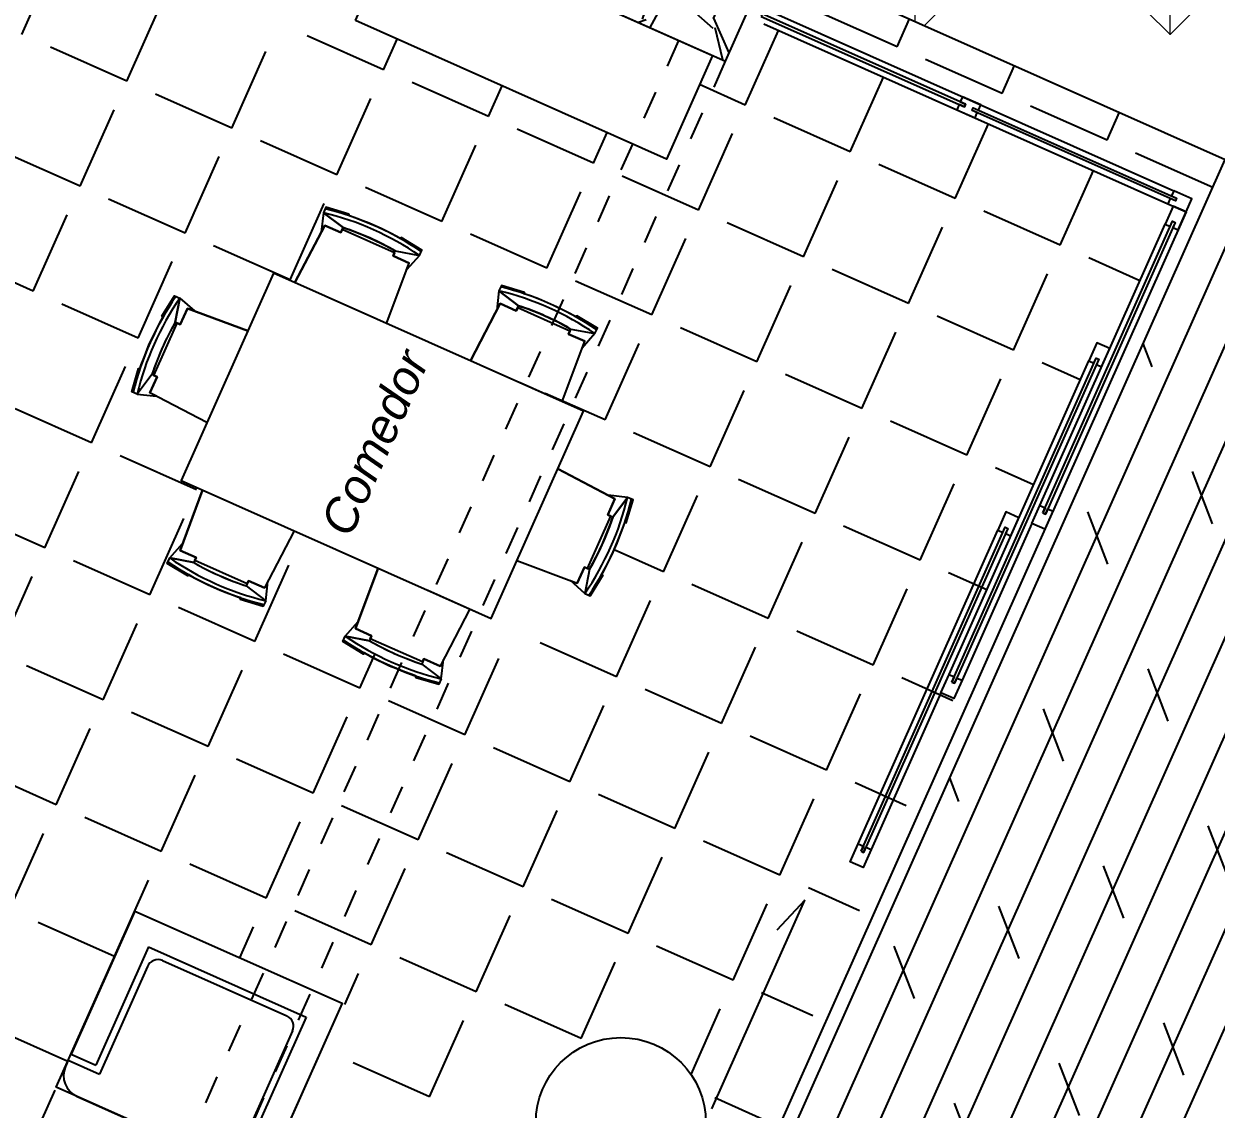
# Model space of a CAD drawing. Header units: millimetres. Extents: x 525387 to 527545, y 2235066 to 2235448.
# Drawn here: x 525608.559 to 525612.761, y 2235281.526 to 2235285.351 of the extents above; entities that cross this region are included whole.
import ezdxf
from ezdxf.enums import TextEntityAlignment as Align

# ---------------------------------------------------------------- set-up
doc = ezdxf.new("R2010")
doc.units = ezdxf.units.MM
doc.linetypes.add('CONTINUA', pattern=[0])
doc.linetypes.add('JIS_02_1.0', pattern=[2, 1, -1])
for name, color, linetype in [('auxiliar', 6, 'Continuous'), ('muebles', 2, 'Continuous'), ('MUEBLES FIJOS', 2, 'Continuous'), ('pie de plano', 7, 'Continuous'), ('PISOS', 7, 'Continuous'), ('ventanas', 3, 'Continuous')]:
    doc.layers.add(name, color=color, linetype=linetype)
doc.layers.add('jardin', color=72, linetype='Continuous', lineweight=5)
doc.layers.add('muro', color=5, linetype='Continuous', lineweight=35)
doc.styles.add('ARIAL', font='ariali.ttf')
pattern_1 = [(90, (-1981.939004174666, -211.1523106675595), (-0.449012806, 0.449012806), [0.1190625, -0.778963112]), (45, (-1981.939004174666, -211.1523106675595), (-0.4490128060534577, 0.4490128060534577), [0.1190625, -0.5159375]), (135, (-1981.939004174666, -211.1523106675595), (-0.4490128060534577, -0.4490128060534576), [0.1190625, -0.5159375])]

# ---------------------------------------------------------------- blocks, each defined once
blk = doc.blocks.new('Musa01pl')
for p, q in [((-0.4999999999999893, -0.0400000000001306), (-0.4999999999999893, -0.7300000000001248)), ((-0.4999999999999893, -0.0400000000001306), (0.5000000000000071, -0.03999999999987125)), ((0.5000000000000071, -0.03999999999987125), (0.5000000000000142, -0.7299999999998654)), ((-0.3799999999999883, -0.1600000000001316), (-0.3799999999999848, -0.7300000000001319)), ((-0.3799999999999883, -0.1600000000001316), (0.3800000000000097, -0.1599999999998722)), ((-0.2999999999999865, -0.1900000000001292), (0.3000000000000114, -0.1900000000001327)), ((0.3800000000000097, -0.1599999999998722), (0.3800000000000097, -0.729999999999869)), ((-0.3499999999999872, -0.2400000000001299), (-0.3499999999999872, -0.760000000000133)), ((0.3500000000000121, -0.2400000000001334), (0.3500000000000121, -0.760000000000133)), ((-0.4999999999999893, -0.7300000000001248), (-0.3799999999999848, -0.7300000000001319)), ((0.3800000000000097, -0.729999999999869), (0.5000000000000142, -0.7299999999998654)), ((-0.4999999999999929, -0.7600000000001259), (-0.3499999999999872, -0.760000000000133)), ((-0.4999999999999929, -0.7600000000001259), (-0.4999999999999929, -0.790000000000127)), ((0.5000000000000142, -0.7600000000001259), (0.3500000000000121, -0.760000000000133)), ((0.5000000000000142, -0.7600000000001259), (0.5000000000000142, -0.790000000000127)), ((-0.3999999999999915, -0.8900000000001285), (0.4000000000000128, -0.8900000000001285))]:
    blk.add_line(p, q)
for centre, radius, start, end in [((-0.2999999999999865, -0.2400000000001299), 0.05, 89.99999999999959, 179.9999999999998), ((0.3000000000000114, -0.2400000000001334), 0.05, 2.035554996136651e-13, 89.9999999999998), ((-0.3999999999999915, -0.790000000000127), 0.1, 180.0000000000008, 270), ((0.4000000000000128, -0.790000000000127), 0.1, 270, 359.9999999999992)]:
    blk.add_arc(centre, radius, start, end)
blk = doc.blocks.new('ACBAÑA 2 R')
at = {"layer": 'muro', "linetype": 'Continuous', "lineweight": -3}
h = blk.add_hatch(dxfattribs=at)
h.set_pattern_fill('GRAVEL', color=41, scale=0.02)
h.set_pattern_definition([(228.0127875, (-689.4811720339349, -50.53532700007781), (-4.064000000319163, -4.571999999716358), [0.06834428800000002, -6.766096727913001]), (184.969741, (-689.5268920338713, -50.58612699992955), (6.095999997588102, 0.5080000289395848), [0.117280944, -11.61080977870479]), (132.5104471, (-689.6437320339028, -50.59628699999303), (5.080000002145499, -5.587999998049193), [0.08269630400000003, -8.18694455882]), (267.273689, (-689.84185203386, -50.72328699985519), (0.508000001063945, 10.15999999994663), [0.106800904, -10.5732874851476]), (292.83365418, (-689.8469320338918, -50.82996700005606), (-2.540000000212682, 6.095999999911093), [0.10472674, -10.3679615490688]), (357.2736889999999, (-689.8062920338707, -50.92648700019345), (-10.15999999994663, 0.5080000010639457), [0.106800904, -10.5732874851476]), (37.69424047, (-689.6996120339027, -50.93156700022519), (-6.60399999970718, -5.080000000380084), [0.141238732, -13.9826230628494]), (72.25532837, (-689.5878520339029, -50.84520700015128), (3.556000000955859, 11.17599999969577), [0.133343904, -13.201051320381]), (121.42956562, (-689.5472120338818, -50.71820699982345), (-4.064000000576625, 6.603999999645205), [0.1071626, -10.6091091397424]), (175.2363583, (-689.6030920338817, -50.62676700018346), (5.587999999919906, -0.5080000008778514), [0.122342656, -5.994787389999998]), (222.3974378, (-689.7250120338285, -50.61660700011998), (-6.095999999804933, -5.5880000002128), [0.158215584, -15.6633545024354]), (138.81407483, (-689.338932033861, -50.72836699988693), (-3.555999999786702, 3.048000000247837), [0.054000908, -5.346113164868801]), (171.4692344, (-689.3795720338821, -50.69280700013041), (6.604000000177932, -1.015999998847469), [0.102736396, -10.170927799408]), (225, (-689.4811720339349, -50.6775670000352), (-7.105427357601003e-17, -0.508000000000048), [0.07184186800000002, -0.6465786216856001]), (203.19859051, (-689.5167320339242, -50.61660700011998), (2.540000000069218, 1.015999999821867), [0.03868826399999998, -3.830124473778798]), (291.80140949, (-689.5522920339135, -50.6318470002152), (-0.5080000001062992, 1.523999999964575), [0.05471312400000002, -2.680950598]), (30.96375653, (-689.531972033903, -50.68264700006694), (1.524000000037277, 1.015999999944225), [0.08886393199999996, -2.873259630581999]), (161.56505118, (-689.4557720338926, -50.63692700024694), (1.016000000026517, -0.5079999999467508), [0.06425742800000002, -1.5421796233656]), (16.389540334, (-689.8469320338918, -50.6318470002152), (5.08000000000003, 1.524000000000049), [0.09001760000000003, -8.911765334507802]), (70.34617594, (-689.7605720339343, -50.60644700005651), (-2.032000000185863, -5.587999999934083), [0.075519788, -7.476443135640001]), (293.19859051, (-689.4557720338926, -50.53532700007781), (-1.015999999822653, 2.540000000071057), [0.07737601999999996, -3.791436717778798]), (343.6104596700001, (-689.425292033935, -50.60644700005651), (-5.080000000106459, 1.523999999644572), [0.09001759999999998, -8.911765334507994]), (339.44395478, (-689.8469320338918, -50.94680699985474), (-2.539999999999973, 1.016000000000042), [0.08680703999999995, -4.253546862621199]), (294.7751406, (-689.7656520338496, -50.97728700004518), (-2.540000003023386, 5.587999998625452), [0.072734424, -7.200718676144002]), (66.80140949, (-689.4506920338608, -51.04332699999213), (1.01599999984046, 2.540000000063861), [0.07737602000000002, -3.7914367177788]), (17.35402464, (-689.4202120339032, -50.97220700001344), (-6.603999999868606, -2.032000000426493), [0.08515654800000004, -8.430475196040002]), (69.44395478, (-689.6996120339027, -51.04332699999213), (-1.016000000017692, -2.539999999992927), [0.04340352, -4.296950382621201]), (101.309932474, (-689.4811720339349, -51.04332699999213), (-0.50800000000008, 2.032000000000074), [0.02590292, -2.564398992905201]), (165.963756532, (-689.4862520338502, -51.01792699983343), (1.523999999999903, -0.507999999999973), [0.10472674, -1.9898109178138]), (186.00900596, (-689.5878520339029, -50.9925270001404), (5.079999999973075, 0.5080000002658708), [0.09705339999999996, -9.608272972667395]), (303.69006753, (-689.531972033903, -50.72836699988693), (-0.5080000000705939, 1.015999999964741), [0.073264776, -1.758355271936]), (353.15722659, (-689.4913320338819, -50.7893270002678), (8.636000000053137, -1.015999999547879), [0.127911352, -12.6632018130062]), (60.9453959, (-689.3643320339033, -50.80456699989736), (-2.032000000055938, -3.555999999968051), [0.05230164800000001, -5.177878463622001]), (90, (-689.338932033861, -50.75884700007737), (-0.5080000000000001, 0.5080000000000001), [0.03048000000000001, -0.4775200000000001]), (120.25643716, (-689.59801203385, -50.97728700004518), (2.031999999751434, -3.55600000014196), [0.07057339200000001, -6.986788154640001]), (48.01278749999999, (-689.6335720338393, -50.91632700012997), (4.064000000335069, 4.571999999702042), [0.136688576, -6.697752439913001]), (0, (-689.5421320338501, -50.81472699996084), (0.5080000000000001, 0.5080000000000001), [0.13208, -0.3759200000000001]), (325.3048465, (-689.4100520338397, -50.81472699996084), (5.080000001924307, -3.555999997250916), [0.08032191200000001, -7.951863344828002]), (254.0546040999999, (-689.3440120338928, -50.8604470002465), (-0.5079999999645114, -2.03200000000895), [0.073965816, -3.624330007754401]), (207.64597536, (-689.3643320339033, -50.93156700022519), (-9.652000000354672, -5.079999999326152), [0.12042902, -11.9224928845876]), (175.42607874, (-689.4710120338714, -50.98744700010866), (-6.603999999999767, 0.5079999999998956), [0.127405892, -12.613169291248])])
h.paths.add_polyline_path([(8.29999999993015, 3.049999999813735), (8.12499999976717, 3.049999999813735), (8.124999999883585, 3.049997244495898), (8.074999999953434, 3.049994491972029), (7.899999999906868, 3.049999999813735), (7.899999999906868, 1.75), (8.200051622232422, 1.75), (8.200051622348838, 1.750001376029104), (8.250051622278988, 1.749998623505235), (8.29999999993015, 1.75)])
at = {"layer": 'auxiliar', "linetype": 'JIS_02_1.0', "lineweight": -3, "ltscale": 0.1}
for p, q in [((0.3999999999068677, 1.929999999701977), (7.899999999906868, 1.929999999701977)), ((0.3999999999068677, 1.75), (7.899999999906868, 1.75))]:
    blk.add_line(p, q, dxfattribs=at)
at = {"layer": 'muebles', "lineweight": -3}
for p, q in [((6.068448447156698, 3.19915876025334), (5.984071893617511, 3.188345585018396)), ((6.068448447156698, 3.19915876025334), (6.068448178470135, 3.194277404341847)), ((6.270136530627497, 3.199147657491267), (6.270136261824518, 3.194266301579773)), ((6.270136530627497, 3.199147657491267), (6.354511893121526, 3.188325192779303)), ((5.98407074843999, 3.167543607298285), (5.984071893617511, 3.188345585018396)), ((6.354511893121526, 3.188325192779303), (6.354510747944005, 3.16752321459353)), ((5.992433245177381, 2.901597016956657), (6.006419989280403, 3.128211707808077)), ((6.06844454142265, 3.128208293579519), (6.006419989280403, 3.128211707808077)), ((6.068445184384473, 3.13988836016506), (6.06844454142265, 3.128208293579519)), ((6.068445184384473, 3.13988836016506), (6.270133267738856, 3.139877257402986)), ((6.270133267738856, 3.139877257402986), (6.270132624777034, 3.128197190351784)), ((6.332157176919281, 3.128193776123226), (6.270132624777034, 3.128197190351784)), ((6.346118971006945, 2.901577546726912), (6.332157176919281, 3.128193776123226)), ((5.471423111041076, 2.743078459054232), (5.482236286043189, 2.827455012593418)), ((5.768984853988513, 2.819093661382794), (5.542370163020678, 2.805106916930526)), ((6.569440276944079, 2.819093661382794), (6.796054967795499, 2.805106916930526)), ((6.8670020197751, 2.743078459054232), (6.856188844889402, 2.827455012593418)), ((5.542370163020678, 2.805106916930526), (5.542373577482067, 2.74308236502111)), ((6.796054967795499, 2.805106916930526), (6.796051553334109, 2.74308236502111)), ((5.471423111041076, 2.743078459054232), (5.476304466603324, 2.743078727740794)), ((5.530693510663696, 2.743081721942872), (5.542373577482067, 2.74308236502111)), ((5.530704613542184, 2.541393638588488), (5.530693510663696, 2.743081721942872)), ((6.807731620152481, 2.743081721942872), (6.796051553334109, 2.74308236502111)), ((6.807720517390408, 2.541393638588488), (6.807731620152481, 2.743081721942872)), ((6.8670020197751, 2.743078459054232), (6.862120664329268, 2.743078727740794)), ((5.471434213919565, 2.541390375699848), (5.476315569365397, 2.541390644386411)), ((5.471434213919565, 2.541390375699848), (5.482256678515114, 2.457015013322234)), ((5.530704613542184, 2.541393638588488), (5.54238468024414, 2.541394281666726)), ((5.54238468024414, 2.541394281666726), (5.54238809470553, 2.479369729757309)), ((6.796040450572036, 2.541394281666726), (6.796037036110647, 2.479369729757309)), ((6.807720517390408, 2.541393638588488), (6.796040450572036, 2.541394281666726)), ((6.866990917013027, 2.541390375699848), (6.856168452417478, 2.457015013322234)), ((6.866990917013027, 2.541390375699848), (6.862109561450779, 2.541390644386411)), ((5.503058656584471, 2.45701615838334), (5.482256678515114, 2.457015013322234)), ((5.769004324101843, 2.465407935436815), (5.54238809470553, 2.479369729757309)), ((6.569420806714334, 2.465407935436815), (6.796037036110647, 2.479369729757309)), ((6.83536647434812, 2.45701615838334), (6.856168452417478, 2.457015013322234)), ((5.47146259911824, 2.065757291857153), (5.482275774003938, 2.15013384539634)), ((5.482275774003938, 2.15013384539634), (5.503077752073295, 2.150134990457445)), ((6.856149356812239, 2.15013384539634), (6.835347378742881, 2.150134990457445)), ((6.866962531697936, 2.065757291857153), (6.856149356812239, 2.15013384539634)), ((5.769024341949262, 2.141772493720055), (5.542409651097842, 2.127785749267787)), ((5.542409651097842, 2.127785749267787), (5.542413065559231, 2.06576119735837)), ((6.569400788866915, 2.141772493720055), (6.796015479718335, 2.127785749267787)), ((6.796015479718335, 2.127785749267787), (6.796012065373361, 2.06576119735837)), ((5.47146259911824, 2.065757291857153), (5.476343954564072, 2.065757560543716)), ((5.530732998740859, 2.065760554280132), (5.542413065559231, 2.06576119735837)), ((5.530744101502933, 1.864072470925748), (5.530732998740859, 2.065760554280132)), ((6.807692132075317, 2.065760554280132), (6.796012065373361, 2.06576119735837)), ((6.807681029313244, 1.864072470925748), (6.807692132075317, 2.065760554280132)), ((6.866962531697936, 2.065757291857153), (6.862081176252104, 2.065757560543716)), ((5.471473701880313, 1.864069208037108), (5.476355057442561, 1.864069476723671)), ((5.471473701880313, 1.864069208037108), (5.482296166475862, 1.779693845659494)), ((5.530744101502933, 1.864072470925748), (5.542424168321304, 1.864073114003986)), ((5.542424168321304, 1.864073114003986), (5.542427582666278, 1.802048562094569)), ((6.796000962494873, 1.864073114003986), (6.795997548149899, 1.802048562094569)), ((6.807681029313244, 1.864072470925748), (6.796000962494873, 1.864073114003986)), ((6.866951428935863, 1.864069208037108), (6.856128964340314, 1.779693845659494)), ((6.866951428935863, 1.864069208037108), (6.862070073490031, 1.864069476723671)), ((5.50309814454522, 1.7796949907206), (5.482296166475862, 1.779693845659494)), ((5.769043812179007, 1.788086767774075), (5.542427582666278, 1.802048562094569)), ((6.569381318753585, 1.788086767774075), (6.795997548149899, 1.802048562094569)), ((6.835326986270957, 1.7796949907206), (6.856128964340314, 1.779693845659494))]:
    blk.add_line(p, q, dxfattribs=at)
at = {"layer": 'muebles', "color": 41, "linetype": 'Continuous', "lineweight": -3}
for p, q in [((6.976667966111563, 2.433832999784499), (7.271307966089807, 2.433832999784499)), ((7.381797966081649, 2.433832999784499), (7.5, 2.433832999784499))]:
    blk.add_line(p, q, dxfattribs=at)
at = {"layer": 'muebles', "lineweight": -3, "flags": 128}
for points in [[(5.98407074843999, 3.167543607298285), (5.984071893617511, 3.188345585018396), (6.068448447156698, 3.19915876025334), (6.068448178470135, 3.194277404341847), (6.084161040955223, 3.195681530516595), (6.112314586527646, 3.197600526735187), (6.158249228959903, 3.199095414020121), (6.204183759982698, 3.198568139225245), (6.245672918041237, 3.196351493243128), (6.270136261824518, 3.194266301579773), (6.270136530627497, 3.199147657491267), (6.354511893121526, 3.188325192779303), (6.354510747944005, 3.16752321459353), (6.270133698242716, 3.147697725333273), (6.235298082814552, 3.150661709252745), (6.190845391829498, 3.152642803732306), (6.153801398118958, 3.15275896480307), (6.118239091942087, 3.151558684185147), (6.082676714868285, 3.149068641941994), (6.068445614888333, 3.147708828095347)], [(6.004821667796932, 3.102315534371883), (6.006419989280403, 3.128211707808077), (6.06844454142265, 3.128208293579519), (6.068445614888333, 3.147708828095347), (5.98407074843999, 3.167543607298285)], [(6.270132624777034, 3.128197190351784), (6.270133698242716, 3.147697725333273), (6.354510747944005, 3.16752321459353), (6.333752647275105, 3.102297426667064), (6.332157176919281, 3.128193776123226)], [(6.56951284839306, 1.705697805155069), (6.569444814696908, 2.901566349901259), (5.768980316235684, 2.90152448695153), (5.769048349931836, 1.70565594220534)], [(5.503058656584471, 2.45701615838334), (5.482256678515114, 2.457015013322234), (5.471434213919565, 2.541390375699848), (5.476315569365397, 2.541390644386411), (5.474909713026136, 2.557103352155536), (5.472987617133185, 2.58525668643415), (5.47148767253384, 2.631191164255142), (5.472009890363552, 2.677125752903521), (5.474221968092024, 2.718615154735744), (5.476304466603324, 2.743078727740794), (5.471423111041076, 2.743078459054232), (5.482236286043189, 2.827455012593418), (5.503038264112547, 2.827456158120185), (5.522873043082654, 2.743081291671842), (5.519912894116715, 2.708245350047946), (5.517936694202945, 2.66379244113341), (5.517824611160904, 2.626748434733599), (5.519028807408176, 2.591186261270195), (5.521522764931433, 2.555624158121645), (5.522884145844728, 2.541393207851797)], [(5.542373577482067, 2.74308236502111), (5.522873043082654, 2.743081291671842), (5.503038264112547, 2.827456158120185), (5.568266336689703, 2.806705238763243), (5.542370163020678, 2.805106916930526)], [(6.796051553334109, 2.74308236502111), (6.815552087733522, 2.743081291671842), (6.835386866703629, 2.827456158120185), (6.770158794126473, 2.806705238763243), (6.796054967795499, 2.805106916930526)], [(6.83536647434812, 2.45701615838334), (6.856168452417478, 2.457015013322234), (6.866990917013027, 2.541390375699848), (6.862109561450779, 2.541390644386411), (6.86351541779004, 2.557103352155536), (6.865437513682991, 2.58525668643415), (6.866937458282337, 2.631191164255142), (6.86641524056904, 2.677125752903521), (6.864203162724152, 2.718615154735744), (6.862120664329268, 2.743078727740794), (6.8670020197751, 2.743078459054232), (6.856188844889402, 2.827455012593418), (6.835386866703629, 2.827456158120185), (6.815552087733522, 2.743081291671842), (6.818512236699462, 2.708245350047946), (6.820488436613232, 2.66379244113341), (6.820600519655272, 2.626748434733599), (6.819396323408, 2.591186261270195), (6.816902366001159, 2.555624158121645), (6.815540984971449, 2.541393207851797)], [(5.568284444045275, 2.477774259168655), (5.54238809470553, 2.479369729757309), (5.54238468024414, 2.541394281666726), (5.522884145844728, 2.541393207851797), (5.503058656584471, 2.45701615838334)], [(6.770140686770901, 2.477774259168655), (6.796037036110647, 2.479369729757309), (6.796040450572036, 2.541394281666726), (6.815540984971449, 2.541393207851797), (6.83536647434812, 2.45701615838334)], [(5.50309814454522, 1.7796949907206), (5.482296166475862, 1.779693845659494), (5.471473701880313, 1.864069208037108), (5.476355057442561, 1.864069476723671), (5.474949200986885, 1.879782184492797), (5.473027105210349, 1.90793551877141), (5.471527160611004, 1.953869996592402), (5.4720493783243, 1.999804585240781), (5.474261456169188, 2.041293987073004), (5.476343954564072, 2.065757560543716), (5.47146259911824, 2.065757291857153), (5.482275774003938, 2.15013384539634), (5.503077752073295, 2.150134990457445), (5.522912531159818, 2.065760124009103), (5.519952382193878, 2.030924182385206), (5.517976182280108, 1.98647127347067), (5.517864099238068, 1.94942726707086), (5.519068295368925, 1.913865093607455), (5.521562252892181, 1.878302990924567), (5.522923633921891, 1.864072040654719)], [(5.542413065559231, 2.06576119735837), (5.522912531159818, 2.065760124009103), (5.503077752073295, 2.150134990457445), (5.568305824766867, 2.129384071100503), (5.542409651097842, 2.127785749267787)], [(6.796012065373361, 2.06576119735837), (6.815512599772774, 2.065760124009103), (6.835347378742881, 2.150134990457445), (6.770119306165725, 2.129384071100503), (6.796015479718335, 2.127785749267787)], [(6.835326986270957, 1.7796949907206), (6.856128964340314, 1.779693845659494), (6.866951428935863, 1.864069208037108), (6.862070073490031, 1.864069476723671), (6.863475929829292, 1.879782184492797), (6.865398025605828, 1.90793551877141), (6.866897970321588, 1.953869996592402), (6.866375752491876, 1.999804585240781), (6.864163674646989, 2.041293987073004), (6.862081176252104, 2.065757560543716), (6.866962531697936, 2.065757291857153), (6.856149356812239, 2.15013384539634), (6.835347378742881, 2.150134990457445), (6.815512599772774, 2.065760124009103), (6.818472748738714, 2.030924182385206), (6.820448948536068, 1.98647127347067), (6.820561031578109, 1.94942726707086), (6.819356835447252, 1.913865093607455), (6.816862877923995, 1.878302990924567), (6.815501496894285, 1.864072040654719)], [(5.568323932122439, 1.800453091505915), (5.542427582666278, 1.802048562094569), (5.542424168321304, 1.864073114003986), (5.522923633921891, 1.864072040654719), (5.50309814454522, 1.7796949907206)], [(6.770101198693737, 1.800453091505915), (6.795997548149899, 1.802048562094569), (6.796000962494873, 1.864073114003986), (6.815501496894285, 1.864072040654719), (6.835326986270957, 1.7796949907206)]]:
    blk.add_lwpolyline(points, close=True, dxfattribs=at)
for points in [[(5.992442227201536, 2.901597016490996), (6.006419989280403, 3.128211707808077), (6.06844454142265, 3.128208293579519), (6.068445184384473, 3.13988836016506), (6.270133267738856, 3.139877257402986), (6.270132624777034, 3.128197190351784), (6.332157176919281, 3.128193776123226), (6.346118971006945, 2.901577546726912)], [(5.769004323636182, 2.465416917577386), (5.54238809470553, 2.479369729757309), (5.54238468024414, 2.541394281666726), (5.530704613542184, 2.541393638588488), (5.530693510663696, 2.743081721942872), (5.542373577482067, 2.74308236502111), (5.542370163020678, 2.805106916930526), (5.768984853988513, 2.819093661382794)], [(6.56942080729641, 2.465416917577386), (6.796037036110647, 2.479369729757309), (6.796040450572036, 2.541394281666726), (6.807720517390408, 2.541393638588488), (6.807731620152481, 2.743081721942872), (6.796051553334109, 2.74308236502111), (6.796054967795499, 2.805106916930526), (6.569440276944079, 2.819093661382794)], [(5.76904381159693, 1.788095749914646), (5.542427582666278, 1.802048562094569), (5.542424168321304, 1.864073114003986), (5.530744101502933, 1.864072470925748), (5.530732998740859, 2.065760554280132), (5.542413065559231, 2.06576119735837), (5.542409651097842, 2.127785749267787), (5.769024341949262, 2.141772493720055)], [(6.569381319219247, 1.788095749914646), (6.795997548149899, 1.802048562094569), (6.796000962494873, 1.864073114003986), (6.807681029313244, 1.864072470925748), (6.807692132075317, 2.065760554280132), (6.796012065373361, 2.06576119735837), (6.796015479718335, 2.127785749267787), (6.569400788866915, 2.141772493720055)]]:
    blk.add_lwpolyline(points, dxfattribs=at)
at = {"layer": 'muebles', "lineweight": -3}
blk.add_lwpolyline([(7.5, 3), (7.899999999906868, 3), (7.899999999906868, 1.799999999813735), (7.5, 1.799999999813735)], close=True, dxfattribs=at)
at = {"layer": 'muebles', "linetype": 'Continuous', "lineweight": -3}
blk.add_lwpolyline([(4.316092657973059, 2.433832999784499), (4.316092657973059, 1.633832999970764), (3.636092658038251, 1.633832999970764), (3.636092658038251, 2.433832999784499)], close=True, dxfattribs=at)
at = {"layer": 'muebles', "lineweight": -3}
for centre, radius, start, end in [((6.169235011329874, 2.15504282200709), 1.044110388170894, 79.7787812597154, 100.2149105462296), ((6.169235011329874, 2.15504282200709), 1.029292788170864, 79.63006846017322, 100.3636233522892), ((6.169235726818442, 2.168039926793426), 0.9848399881708211, 84.1196648802039, 95.87402693263925), ((6.515539048938081, 2.642291895113885), 1.044110388170852, 169.7850894537704, 190.2212187313531), ((6.515539048938081, 2.642291895113885), 1.029292788170843, 169.6363766411495, 190.3699315332656), ((5.822886081878096, 2.642291895113885), 1.029292788170843, 349.6300684667344, 10.36362335885053), ((5.822886081878096, 2.642291895113885), 1.044110388170852, 349.7787812686469, 10.21491054622956), ((6.502541943918914, 2.642291179392487), 0.9848399881708425, 174.1259730746785, 185.8803351330661), ((5.835883187013678, 2.642291179392487), 0.9848399881708425, 354.1196648669339, 5.874026925321527), ((6.515578537015244, 1.964970727451146), 1.044110388170831, 169.7850894537704, 190.2212187313531), ((6.515578537015244, 1.964970727451146), 1.029292788170823, 169.6363766411495, 190.3699315332656), ((5.822846593800932, 1.964970727451146), 1.029292788170823, 349.6300684667344, 10.36362335885053), ((5.822846593800932, 1.964970727451146), 1.044110388170831, 349.7787812686469, 10.21491054622956), ((6.502581431879662, 1.964970012195408), 0.9848399881708211, 174.1259730746785, 185.8803351330661), ((5.835843698936515, 1.964970012195408), 0.9848399881708211, 354.1196648669339, 5.874026925321527)]:
    blk.add_arc(centre, radius, start, end, dxfattribs=at)
at = {"layer": 'MUEBLES FIJOS', "lineweight": -3}
for p, q in [((5.992433245177381, 1.70566713809967), (6.006419989280403, 1.47905244724825)), ((6.346118971006945, 1.705686608329415), (6.332157176919281, 1.479070378933102)), ((6.06844454142265, 1.47905586194247), (6.006419989280403, 1.47905244724825)), ((6.068445184384473, 1.467375794891268), (6.06844454142265, 1.47905586194247)), ((6.332157176919281, 1.479070378933102), (6.270132624777034, 1.479066964704543)), ((6.270133267738856, 1.467386897653341), (6.270132624777034, 1.479066964704543)), ((5.98407074843999, 1.439720548223704), (5.984071893617511, 1.418918570037931)), ((6.068445184384473, 1.467375794891268), (6.270133267738856, 1.467386897653341)), ((6.354511893121526, 1.418938962277025), (6.354510747944005, 1.439740940462798)), ((6.068448447156698, 1.408105395268649), (5.984071893617511, 1.418918570037931)), ((6.068448447156698, 1.408105395268649), (6.068448178470135, 1.412986750714481)), ((6.270136530627497, 1.408116498030722), (6.270136261824518, 1.412997853476554)), ((6.270136530627497, 1.408116498030722), (6.354511893121526, 1.418938962277025))]:
    blk.add_line(p, q, dxfattribs=at)
at = {"layer": 'MUEBLES FIJOS', "linetype": 'Continuous', "lineweight": -3}
blk.add_lwpolyline([(5.769034449011087, 1.949999999720603), (5.769047227804549, 1.70565594220534), (6.56951284816023, 1.705701481085271), (6.569498949917033, 1.949999999720603)], dxfattribs=at)
at = {"layer": 'MUEBLES FIJOS', "lineweight": -3, "flags": 128}
blk.add_lwpolyline([(5.992442227201536, 1.705667138565332), (6.006419989280403, 1.47905244724825), (6.06844454142265, 1.47905586194247), (6.068445184384473, 1.467375794891268), (6.270133267738856, 1.467386897653341), (6.270132624777034, 1.479066964704543), (6.332157176919281, 1.479070378933102), (6.346118971006945, 1.705686608329415)], dxfattribs=at)
for points in [[(6.004821667796932, 1.504948621150106), (6.006419989280403, 1.47905244724825), (6.06844454142265, 1.47905586194247), (6.068445614888333, 1.459555326960981), (5.98407074843999, 1.439720548223704)], [(6.270132624777034, 1.479066964704543), (6.270133698242716, 1.459566429723054), (6.354510747944005, 1.439740940462798), (6.333752647275105, 1.504966728389263), (6.332157176919281, 1.479070378933102)], [(5.98407074843999, 1.439720548223704), (5.984071893617511, 1.418918570037931), (6.068448447156698, 1.408105395268649), (6.068448178470135, 1.412986750714481), (6.084161040955223, 1.411582624539733), (6.112314586527646, 1.409663628321141), (6.158249228959903, 1.408168741036206), (6.204183759982698, 1.408696015831083), (6.245672918041237, 1.4109126618132), (6.270136261824518, 1.412997853476554), (6.270136530627497, 1.408116498030722), (6.354511893121526, 1.418938962277025), (6.354510747944005, 1.439740940462798), (6.270133698242716, 1.459566429723054), (6.235298082814552, 1.456602445803583), (6.190845391829498, 1.454621351324022), (6.153801398118958, 1.454505190253258), (6.118239091942087, 1.45570547087118), (6.082676714868285, 1.458195513114333), (6.068445614888333, 1.459555326960981)]]:
    blk.add_lwpolyline(points, close=True, dxfattribs=at)
at = {"layer": 'MUEBLES FIJOS', "linetype": 'Continuous', "lineweight": -3}
blk.add_circle((4.33130801061634, 0.5651291212998331), 0.3, dxfattribs=at)
at = {"layer": 'MUEBLES FIJOS', "lineweight": -3}
for centre, radius, start, end in [((6.169235011329874, 2.452221333049238), 1.029292788170864, 259.6363766477108, 280.3699315398268), ((6.169235726818442, 2.439224228262901), 0.9848399881708211, 264.1259730673607, 275.8803351197961), ((6.169235011329874, 2.452221333049238), 1.044110388170894, 259.7850894537704, 280.2212187402846)]:
    blk.add_arc(centre, radius, start, end, dxfattribs=at)
at = {"layer": 'muro', "linetype": 'Continuous', "lineweight": -3}
for p, q in [((7.899999999906868, 3.049999999813735), (7.899999999906868, 1.75)), ((7.899999999906868, 1.75), (8.29999999993015, 1.75))]:
    blk.add_line(p, q, dxfattribs=at)
at = {"layer": 'muro', "color": 3, "linetype": 'Continuous', "lineweight": -3}
for p in [(8.29999999993015, 1.75), (0, 0)]:
    blk.add_line(p, (8.29999999993015, 0), dxfattribs=at)
at = {"layer": 'PISOS', "color": 41, "linetype": 'Continuous', "lineweight": -3}
for p, q in [((6.976667966111563, 4.054353000130504), (7.271307966089807, 4.054353000130504)), ((6.166407966171391, 3.649222999811172), (6.166407966171391, 3.943862999789417)), ((6.571537966141477, 3.649222999811172), (6.571537966141477, 3.943862999789417)), ((6.976667966111563, 3.649222999811172), (6.976667966111563, 3.943862999789417)), ((6.166407966171391, 3.649222999811172), (6.461047966149636, 3.649222999811172)), ((6.571537966141477, 3.649222999811172), (6.866177966119722, 3.649222999811172)), ((6.976667966111563, 3.649222999811172), (7.271307966089807, 3.649222999811172)), ((5.356147966114804, 3.244092999957502), (5.356147966114804, 3.538732999935746)), ((5.76127796608489, 3.244092999957502), (5.76127796608489, 3.538732999935746)), ((6.166407966171391, 3.244092999957502), (6.166407966171391, 3.538732999935746)), ((6.571537966141477, 3.244092999957502), (6.571537966141477, 3.538732999935746)), ((6.976667966111563, 3.244092999957502), (6.976667966111563, 3.538732999935746)), ((4.951017966144718, 3.244092999957502), (5.245657966122963, 3.244092999957502)), ((5.356147966114804, 3.244092999957502), (5.650787966093048, 3.244092999957502)), ((5.76127796608489, 3.244092999957502), (6.055917966063134, 3.244092999957502)), ((6.166407966171391, 3.244092999957502), (6.461047966149636, 3.244092999957502)), ((6.571537966141477, 3.244092999957502), (6.866177966119722, 3.244092999957502)), ((6.976667966111563, 3.244092999957502), (7.271307966089807, 3.244092999957502)), ((4.545887966058217, 2.838963000103831), (4.545887966058217, 3.133603000082076)), ((4.951017966144718, 2.838963000103831), (4.951017966144718, 3.133603000082076)), ((5.356147966114804, 2.838963000103831), (5.356147966114804, 3.133603000082076)), ((5.76127796608489, 2.838963000103831), (5.76127796608489, 3.133603000082076)), ((6.571537966141477, 2.838963000103831), (6.571537966141477, 3.133603000082076)), ((6.976667966111563, 2.838963000103831), (6.976667966111563, 3.133603000082076)), ((7.381797966081649, 2.838963000103831), (7.381797966081649, 3.133603000082076)), ((4.140757966088131, 2.838963000103831), (4.435397966066375, 2.838963000103831)), ((4.545887966058217, 2.838963000103831), (4.840527966152877, 2.838963000103831)), ((4.951017966144718, 2.838963000103831), (5.245657966122963, 2.838963000103831)), ((5.356147966114804, 2.838963000103831), (5.650787966093048, 2.838963000103831)), ((6.571537966141477, 2.838963000103831), (6.866177966119722, 2.838963000103831)), ((6.976667966111563, 2.838963000103831), (7.271307966089807, 2.838963000103831)), ((7.381797966081649, 2.838963000103831), (7.5, 2.838963000103831)), ((3.735627966118045, 2.433832999784499), (3.735627966118045, 2.728472999762744)), ((4.140757966088131, 2.433832999784499), (4.140757966088131, 2.728472999762744)), ((4.545887966058217, 2.433832999784499), (4.545887966058217, 2.728472999762744)), ((4.951017966144718, 2.433832999784499), (4.951017966144718, 2.728472999762744)), ((5.356147966114804, 2.433832999784499), (5.356147966114804, 2.728472999762744)), ((6.976667966111563, 2.433832999784499), (6.976667966111563, 2.728472999762744)), ((7.381797966081649, 2.433832999784499), (7.381797966081649, 2.728472999762744)), ((3.330497966147959, 2.433832999784499), (3.625137966126204, 2.433832999784499)), ((4.140757966088131, 2.433832999784499), (4.435397966066375, 2.433832999784499)), ((4.545887966058217, 2.433832999784499), (4.840527966152877, 2.433832999784499)), ((4.951017966144718, 2.433832999784499), (5.245657966122963, 2.433832999784499)), ((5.356147966114804, 2.433832999784499), (5.650787966093048, 2.433832999784499)), ((4.545887966058217, 2.028702999930829), (4.545887966058217, 2.323342999909073)), ((4.951017966144718, 2.028702999930829), (4.951017966144718, 2.323342999909073)), ((5.356147966114804, 2.028702999930829), (5.356147966114804, 2.323342999909073)), ((6.976667966111563, 2.028702999930829), (6.976667966111563, 2.323342999909073)), ((7.381797966081649, 2.028702999930829), (7.381797966081649, 2.323342999909073)), ((4.316092657973059, 2.028702999930829), (4.435397966066375, 2.028702999930829)), ((4.545887966058217, 2.028702999930829), (4.840527966152877, 2.028702999930829)), ((4.951017966144718, 2.028702999930829), (5.245657966122963, 2.028702999930829)), ((5.356147966114804, 2.028702999930829), (5.4862493253313, 2.028702999930829)), ((6.976667966111563, 2.028702999930829), (7.271307966089807, 2.028702999930829)), ((7.381797966081649, 2.028702999930829), (7.5, 2.028702999930829)), ((4.545887966058217, 1.623573000077158), (4.545887966058217, 1.918213000055403)), ((4.951017966144718, 1.623573000077158), (4.951017966144718, 1.918213000055403)), ((5.356147966114804, 1.623573000077158), (5.356147966114804, 1.918213000055403)), ((6.976667966111563, 1.623573000077158), (6.976667966111563, 1.918213000055403)), ((7.381797966081649, 1.623573000077158), (7.381797966081649, 1.918213000055403)), ((6.571537966141477, 1.623573000077158), (6.571537966141477, 1.854500315152109)), ((7.78692796616815, 1.623573000077158), (7.78692796616815, 1.799999999813735)), ((4.316092657973059, 1.623573000077158), (4.435397966066375, 1.623573000077158)), ((4.545887966058217, 1.623573000077158), (4.840527966152877, 1.623573000077158)), ((4.951017966144718, 1.623573000077158), (5.245657966122963, 1.623573000077158)), ((5.356147966114804, 1.623573000077158), (5.650787966093048, 1.623573000077158)), ((6.571537966141477, 1.623573000077158), (6.866177966119722, 1.623573000077158)), ((6.976667966111563, 1.623573000077158), (7.271307966089807, 1.623573000077158)), ((7.381797966081649, 1.623573000077158), (7.676437966059893, 1.623573000077158)), ((7.78692796616815, 1.623573000077158), (8.074997275485657, 1.623573000077158)), ((4.140757966088131, 1.218442999757826), (4.140757966088131, 1.513082999736071)), ((4.545887966058217, 1.218442999757826), (4.545887966058217, 1.513082999736071)), ((4.951017966144718, 1.218442999757826), (4.951017966144718, 1.513082999736071)), ((5.356147966114804, 1.218442999757826), (5.356147966114804, 1.513082999736071)), ((6.571537966141477, 1.218442999757826), (6.571537966141477, 1.513082999736071)), ((6.976667966111563, 1.218442999757826), (6.976667966111563, 1.513082999736071)), ((7.381797966081649, 1.218442999757826), (7.381797966081649, 1.513082999736071)), ((7.78692796616815, 1.218442999757826), (7.78692796616815, 1.513082999736071)), ((8.192057966138236, 1.218442999757826), (8.192057966138236, 1.513082999736071)), ((5.76127796608489, 1.218017345294356), (5.76127796608489, 1.512657345272601)), ((6.166407966171391, 1.218017345294356), (6.166407966171391, 1.408114772289991)), ((4.140757966088131, 1.218442999757826), (4.435397966066375, 1.218442999757826)), ((4.545887966058217, 1.218442999757826), (4.840527966152877, 1.218442999757826)), ((4.951017966144718, 1.218442999757826), (5.245657966122963, 1.218442999757826)), ((5.356147966114804, 1.218017345294356), (5.650787966093048, 1.218017345294356)), ((5.76127796608489, 1.218017345294356), (6.055917966063134, 1.218017345294356)), ((6.166407966171391, 1.218017345294356), (6.461047966149636, 1.218017345294356)), ((6.571537966141477, 1.218442999757826), (6.866177966119722, 1.218442999757826)), ((6.976667966111563, 1.218442999757826), (7.271307966089807, 1.218442999757826)), ((7.381797966081649, 1.218442999757826), (7.676437966059893, 1.218442999757826)), ((7.78692796616815, 1.218442999757826), (8.07499747746624, 1.218442999757826)), ((8.192057966138236, 1.218442999757826), (8.29999999993015, 1.218442999757826)), ((4.545887966058217, 0.8133129999041557), (4.545887966058217, 1.1079529998824)), ((4.951017966144718, 0.8133129999041557), (4.951017966144718, 1.1079529998824)), ((5.356147966114804, 0.8133129999041557), (5.356147966114804, 1.1079529998824)), ((5.76127796608489, 0.8133129999041557), (5.76127796608489, 1.1079529998824)), ((6.166407966171391, 0.8133129999041557), (6.166407966171391, 1.1079529998824)), ((6.571537966141477, 0.8133129999041557), (6.571537966141477, 1.1079529998824)), ((6.976667966111563, 0.8133129999041557), (6.976667966111563, 1.1079529998824)), ((7.381797966081649, 0.8133129999041557), (7.381797966081649, 1.1079529998824)), ((7.78692796616815, 0.8133129999041557), (7.78692796616815, 1.1079529998824)), ((8.192057966138236, 0.8133129999041557), (8.192057966138236, 1.1079529998824)), ((4.545887966058217, 0.8133129999041557), (4.840527966152877, 0.8133129999041557)), ((4.951017966144718, 0.8133129999041557), (5.245657966122963, 0.8133129999041557)), ((5.356147966114804, 0.8133129999041557), (5.650787966093048, 0.8133129999041557)), ((5.76127796608489, 0.8133129999041557), (6.055917966063134, 0.8133129999041557)), ((6.166407966171391, 0.8133129999041557), (6.461047966149636, 0.8133129999041557)), ((6.571537966141477, 0.8133129999041557), (6.866177966119722, 0.8133129999041557)), ((6.976667966111563, 0.8133129999041557), (7.271307966089807, 0.8133129999041557)), ((7.381797966081649, 0.8133129999041557), (7.676437966059893, 0.8133129999041557)), ((7.78692796616815, 0.8133129999041557), (8.074997679446824, 0.8133129999041557)), ((8.192057966138236, 0.8133129999041557), (8.29999999993015, 0.8133129999041557)), ((4.951017966144718, 0.4081830000504851), (4.951017966144718, 0.7028230000287294)), ((5.356147966114804, 0.4081830000504851), (5.356147966114804, 0.7028230000287294)), ((5.76127796608489, 0.4081830000504851), (5.76127796608489, 0.7028230000287294)), ((6.166407966171391, 0.4081830000504851), (6.166407966171391, 0.7028230000287294)), ((6.571537966141477, 0.4081830000504851), (6.571537966141477, 0.7028230000287294)), ((6.976667966111563, 0.4081830000504851), (6.976667966111563, 0.7028230000287294)), ((7.381797966081649, 0.4081830000504851), (7.381797966081649, 0.7028230000287294)), ((7.78692796616815, 0.4081830000504851), (7.78692796616815, 0.7028230000287294)), ((8.192057966138236, 0.4081830000504851), (8.192057966138236, 0.7028230000287294)), ((4.586979508865625, 0.4081830000504851), (4.840527966152877, 0.4081830000504851)), ((4.951017966144718, 0.4081830000504851), (5.245657966122963, 0.4081830000504851)), ((5.356147966114804, 0.4081830000504851), (5.650787966093048, 0.4081830000504851)), ((5.76127796608489, 0.4081830000504851), (6.055917966063134, 0.4081830000504851)), ((6.166407966171391, 0.4081830000504851), (6.461047966149636, 0.4081830000504851)), ((6.571537966141477, 0.4081830000504851), (6.866177966119722, 0.4081830000504851)), ((6.976667966111563, 0.4081830000504851), (7.271307966089807, 0.4081830000504851)), ((7.381797966081649, 0.4081830000504851), (7.676437966059893, 0.4081830000504851)), ((7.78692796616815, 0.4081830000504851), (8.074997881543823, 0.4081830000504851)), ((8.192057966138236, 0.4081830000504851), (8.29999999993015, 0.4081830000504851)), ((4.545887966058217, 0.1008113133721054), (4.545887966058217, 0.2976930001750588)), ((4.951017966144718, 0.1008113115094602), (4.951017966144718, 0.2976930001750588)), ((5.356147966114804, 0.1008113096468151), (5.356147966114804, 0.2976930001750588)), ((5.76127796608489, 0.1008113077841699), (5.76127796608489, 0.2976930001750588)), ((6.166407966171391, 0.1008113059215248), (6.166407966171391, 0.2976930001750588)), ((6.571537966141477, 0.1508467877283692), (6.571537966141477, 0.2976930001750588)), ((6.976667966111563, 0.1508481265045702), (6.976667966111563, 0.2976930001750588)), ((7.381797966081649, 0.1508494652807713), (7.381797966081649, 0.2976930001750588)), ((7.78692796616815, 0.1008112989366055), (7.78692796616815, 0.2976930001750588)), ((8.192057966138236, 0), (8.192057966138236, 0.2976930001750588))]:
    blk.add_line(p, q, dxfattribs=at)
at = {"layer": 'ventanas', "color": 2, "linetype": 'Continuous', "lineweight": -3}
for p, q in [((8.07499724731315, 1.680001236498356), (8.074998024851084, 0.1208140202797949)), ((8.124997247359715, 1.680001258850098), (8.124998024781235, 0.1208140426315367)), ((8.074949162313715, 0.05080913193523884), (0.2250516222557053, 0.05081133311614394))]:
    blk.add_line(p, q, dxfattribs=at)
at = {"layer": 'ventanas', "color": 2, "linetype": 'CONTINUA', "lineweight": -3}
for p, q in [((5.312210788833909, 0.2919871434569359), (5.174774812650867, 0.3382718358188868)), ((4.506338599487208, 0.2919871434569359), (5.312210788833909, 0.2919871434569359)), ((5.570040928316303, 0.2008828669786453), (6.780048952903599, 0.2008868656121194)), ((6.175046904711053, 0.1508484613150358), (5.570038175792433, 0.1508817663416266)), ((6.245042893337086, 0.1508457087911665), (7.455050917924382, 0.1508497074246407)), ((6.850048869731836, 0.100811303127557), (6.245040140813217, 0.1008446081541479)), ((6.920044858357869, 0.1008085506036878), (8.005002045421861, 0.1008076318539679))]:
    blk.add_line(p, q, dxfattribs=at)
at = {"layer": 'ventanas', "color": 2, "linetype": 'Continuous', "lineweight": -3, "flags": 128}
for points in [[(8.094998348504305, 1.700002910103649), (8.094997629290447, 0.9154065498150885), (8.10499762929976, 0.9154065498150885), (8.104998348513618, 1.700002359692007)], [(8.09504661289975, 0.1008175723254681), (8.094997642794624, 0.8854082012549043), (8.104997642803937, 0.8854082059115171), (8.105045965174213, 0.100817896425724)]]:
    blk.add_lwpolyline(points, close=True, dxfattribs=at)
at = {"layer": 'ventanas', "color": 2, "linetype": 'CONTINUA', "lineweight": -3, "flags": 128}
for points in [[(8.094997642794624, 0.8854082012549043), (8.104997642803937, 0.8854082059115171), (8.104998498572968, 0.8654076512902975), (8.124997651786543, 0.8654076508246362), (8.124997620354407, 0.9354076506569982), (8.10499762929976, 0.9354076506569982), (8.10499762929976, 0.9154065498150885), (8.094997629290447, 0.9154065498150885), (8.094997640000656, 0.9354076506569982), (8.07499762030784, 0.9354076506569982), (8.074997651739977, 0.8654076508246362), (8.094998509972356, 0.8654076512902975)], [(5.550039827357978, 0.1808839682489634), (5.550039276829921, 0.1708839680068195), (5.570039276732132, 0.1708828671835363), (5.570038175792433, 0.1508828671649098), (5.5000421871664, 0.1508856196887791), (5.50004493969027, 0.2008856195025146), (5.570040928316303, 0.2008828669786453), (5.570039827260189, 0.1808828669600189)], [(5.550039827357978, 0.1808839682489634), (6.800050604273565, 0.1808867077343166), (6.800050604273565, 0.1708879666402936), (5.550039827357978, 0.1708852266892791)], [(6.800050053861924, 0.1808879668824375), (6.800050604273565, 0.1708879666402936), (6.780050604371354, 0.1708868658170104), (6.780051705311053, 0.150886865798384), (6.850047693937086, 0.1508896183222532), (6.850044941529632, 0.2008896181359887), (6.780048952903599, 0.2008868656121194), (6.780050053843297, 0.180886865593493)], [(6.225041792378761, 0.1308468095958233), (6.225041241850704, 0.1208468098193407), (6.24504124186933, 0.1208457089960575), (6.245040140813217, 0.1008457089774311), (6.175044152303599, 0.1008484615013003), (6.175046904711053, 0.1508484613150358), (6.245042893337086, 0.1508457087911665), (6.245041792280972, 0.1308457087725401)], [(6.225041792378761, 0.1308468095958233), (7.475052569410764, 0.1308495495468378), (7.475052569410764, 0.1208508084528148), (6.225041792378761, 0.1208480685018003)], [(7.475052018882707, 0.1308508086949587), (7.475052569410764, 0.1208508084528148), (7.455052569392137, 0.1208497076295316), (7.455053670448251, 0.1008497076109052), (7.525049658957869, 0.1008524601347744), (7.525046906550415, 0.1508524599485099), (7.455050917924382, 0.1508497074246407), (7.45505201886408, 0.1308497074060142)], [(6.900043757399544, 0.08080965140834451), (6.900043206987903, 0.07080965163186193), (6.920043206890114, 0.07080855080857873), (6.920042105950415, 0.05080855078995228), (6.850046117324382, 0.05081130331382155), (6.850048869731836, 0.100811303127557), (6.920044858357869, 0.1008085506036878), (6.920043757418171, 0.08080855058506131)], [(8.025003146380186, 0.08080873265862465), (8.025003696908243, 0.07080873288214207), (8.005003696889617, 0.07080763205885887), (8.00500479794573, 0.05080763204023242), (8.075000786455348, 0.0508103845641017), (8.074998034047894, 0.1008103843778372), (8.005002045421861, 0.1008076318539679), (8.00500314636156, 0.08080763183534145)], [(8.104998348513618, 0.1008129417896271), (8.094998348504305, 0.1008123913779855), (8.094997247448191, 0.1208123913966119), (8.07499724754598, 0.1208112905733287), (8.074999999953434, 0.05081530194729567), (8.124999999883585, 0.05081805447116494), (8.12499724747613, 0.1208140426315367), (8.104997247457504, 0.1208129418082535)], [(6.900043757399544, 0.08080965140834451), (8.025003696908243, 0.08080747397616506), (8.025003696908243, 0.07080873288214207), (6.900043757399544, 0.07081091031432152)]]:
    blk.add_lwpolyline(points, close=True, dxfattribs=at)
at = {"layer": 'MUEBLES FIJOS', "linetype": 'Continuous', "lineweight": -3, "xscale": 0.8, "yscale": 0.8, "zscale": 0.8, "rotation": 270}
blk.add_blockref('Musa01pl', (4.348092657979578, 2.033832999877632), dxfattribs=at)
at = {"layer": 'pie de plano', "lineweight": -3, "style": 'ARIAL'}
blk.add_text('Comedor', height=0.12, dxfattribs=at).set_placement((5.823898143949918, 2.392790883779526), align=Align.TOP_LEFT)

msp = doc.modelspace()

# ---------------------------------------------------------------- hatches: boundary and pattern name
at = {"layer": 'jardin'}
h = msp.add_hatch(dxfattribs=at)
h.set_pattern_fill('GRASS', color=72, scale=0.025)
h.set_pattern_definition(pattern_1)
edge = h.paths.add_edge_path()
edge.add_line((525636.9455999916, 2235268.081293845), (525638.9229341198, 2235271.135288808))
edge.add_line((525638.9229341198, 2235271.135288808), (525645.1812575532, 2235268.538234785))
edge.add_line((525645.1812575532, 2235268.538234785), (525645.265557539, 2235271.011437382))
edge.add_line((525645.265557539, 2235271.011437382), (525614.3371159103, 2235290.934354713))
edge.add_line((525614.3371159103, 2235290.934354713), (525609.00669024, 2235295.738165472))
edge.add_line((525609.00669024, 2235295.738165472), (525608.7388687962, 2235295.341104557))
edge.add_line((525608.7388687962, 2235295.341104557), (525615.9158335903, 2235288.645588127))
edge.add_line((525615.9158335903, 2235288.645588127), (525619.4931245319, 2235285.100241358))
edge.add_line((525619.4931245319, 2235285.100241358), (525626.0822137087, 2235278.146163472))
edge.add_line((525626.0822137087, 2235278.146163472), (525630.6105035663, 2235273.191901902))
edge.add_line((525630.6105035663, 2235273.191901902), (525636.2701835615, 2235268.043112235))
edge.add_arc((525636.5945163337, 2235268.298808937), 0.4130042983129986, 218.251455587989, 328.2195720236954)
h = msp.add_hatch(dxfattribs=at)
h.set_pattern_fill('GRASS', color=72, scale=0.025)
h.set_pattern_definition([(90, (0, 0), (-0.449012806, 0.449012806), [0.1190625, -0.778963112]), (45, (0, 0), (-0.4490128060534577, 0.4490128060534577), [0.1190625, -0.5159375]), (135, (0, 0), (-0.4490128060534577, -0.4490128060534576), [0.1190625, -0.5159375])])
edge = h.paths.add_edge_path()
edge.add_line((525618.0629432222, 2235283.701824637), (525614.5294332004, 2235287.203781437))
edge.add_line((525614.5294332004, 2235287.203781437), (525607.2363289868, 2235294.00764637))
edge.add_line((525607.2363289868, 2235294.00764637), (525606.9532373651, 2235293.587946526))
edge.add_line((525606.9532373651, 2235293.587946526), (525614.1828331029, 2235286.843329764))
edge.add_line((525614.1828331029, 2235286.843329764), (525617.7053978947, 2235283.352220457))
edge.add_line((525617.7053978947, 2235283.352220457), (525622.6075460893, 2235278.178528094))
edge.add_line((525622.6075460893, 2235278.178528094), (525624.2520331242, 2235276.442948166))
edge.add_line((525624.2520331242, 2235276.442948166), (525628.7062945096, 2235271.569678852))
edge.add_arc((525634.9186132073, 2235276.559460541), 7.968113007783279, 218.7716957493611, 233.6559660666527)
edge.add_line((525630.1964513541, 2235270.141360173), (525633.1986056595, 2235266.972907857))
edge.add_line((525633.1986056595, 2235266.972907857), (525633.2121527304, 2235266.926232727))
edge.add_line((525633.2121527304, 2235266.926232727), (525633.5744928159, 2235266.883752506))
edge.add_line((525633.5744928159, 2235266.883752506), (525629.0862992101, 2235271.895039319))
edge.add_line((525629.0862992101, 2235271.895039319), (525624.618069241, 2235276.783591227))
edge.add_line((525624.618069241, 2235276.783591227), (525618.0629432222, 2235283.701824637))
h = msp.add_hatch(dxfattribs=at)
h.set_pattern_fill('GRASS', color=72, scale=0.025)
h.set_pattern_definition(pattern_1)
h.paths.add_polyline_path([(525616.8472891089, 2235282.513170424), (525613.3509928689, 2235285.978245751), (525608.6020163539, 2235290.408649298), (525607.1030780211, 2235290.408649298), (525604.8692700316, 2235285.391434408), (525605.4626919958, 2235285.127225927), (525606.5812177643, 2235287.639475936), (525615.0770393981, 2235283.85648573), (525612.2910257565, 2235277.59899664), (525609.9607436777, 2235278.636505066), (525609.3714202776, 2235277.311716626), (525603.2053036267, 2235280.057048637), (525605.0559553527, 2235284.213680469), (525604.4625333886, 2235284.477888951), (525603.7489263956, 2235282.875101402), (525602.9720301729, 2235283.220997886), (525602.2334331765, 2235281.562081871), (525601.4682881286, 2235279.843537955), (525608.9483517003, 2235276.515085535), (525619.2713198636, 2235279.954865594)])
at = {"layer": 'PISOS'}
h = msp.add_hatch(dxfattribs=at)
h.set_pattern_fill('HONEY', color=9, scale=0.09)
h.set_pattern_definition([(0, (-1981.939004174666, -211.1523106675595), (0.428625, 0.24746675805), [0.2857499999999999, -0.5714999999999999]), (120, (-1981.939004174666, -211.1523106675595), (-0.4286249990634771, 0.2474667596721052), [0.2857499999999998, -0.5714999999999996]), (59.99999999999999, (-1981.939004174666, -211.1523106675595), (9.36522819294794e-10, 0.494933517722105), [-0.5714999999999999, 0.2857499999999999])])
edge = h.paths.add_edge_path()
edge.add_line((525606.9532373651, 2235293.587946526), (525607.2363289868, 2235294.00764637))
edge.add_line((525607.2363289868, 2235294.00764637), (525606.3479130142, 2235294.836465225))
edge.add_line((525606.3479130142, 2235294.836465225), (525605.8445237541, 2235294.090161281))
edge.add_arc((525605.9721426611, 2235292.896966655), 1.199999999830135, 96.10489892490847, 124.1823590114058)
edge.add_line((525605.2979482228, 2235293.889670971), (525594.7123011063, 2235301.60266077))
edge.add_line((525594.7123011063, 2235301.60266077), (525591.0525401771, 2235303.194932317))
edge.add_line((525591.0525401771, 2235303.194932317), (525575.182638465, 2235305.939154865))
edge.add_line((525575.182638465, 2235305.939154865), (525574.2028669307, 2235306.540823254))
edge.add_line((525574.2028669307, 2235306.540823254), (525573.5749101448, 2235305.518243049))
edge.add_line((525573.5749101448, 2235305.518243049), (525574.7510732597, 2235304.795972457))
edge.add_line((525574.7510732597, 2235304.795972457), (525577.9330706495, 2235304.24574164))
edge.add_line((525577.9330706495, 2235304.24574164), (525579.0839622102, 2235298.82506341))
edge.add_line((525579.0839622102, 2235298.82506341), (525578.0409486827, 2235296.482416672))
edge.add_line((525578.0409486827, 2235296.482416672), (525577.7984083681, 2235295.937662207))
edge.add_line((525577.7984083681, 2235295.937662207), (525576.9142228351, 2235295.426904986))
edge.add_line((525576.9142228351, 2235295.426904986), (525575.7266137406, 2235295.955662622))
edge.add_line((525575.7266137406, 2235295.955662622), (525574.6303591912, 2235296.443746593))
edge.add_line((525574.6303591912, 2235296.443746593), (525574.2236225482, 2235295.530201136))
edge.add_line((525574.2236225482, 2235295.530201136), (525575.3198770975, 2235295.042117164))
edge.add_line((525575.3198770975, 2235295.042117164), (525574.1301672953, 2235292.369985199))
edge.add_line((525574.1301672953, 2235292.369985199), (525575.226421845, 2235291.881901227))
edge.add_line((525575.226421845, 2235291.881901227), (525575.9362163139, 2235293.476125706))
edge.add_line((525575.9362163139, 2235293.476125706), (525578.7361371672, 2235295.093523571))
edge.add_line((525578.7361371672, 2235295.093523571), (525580.3387425096, 2235298.693034103))
edge.add_line((525580.3387425096, 2235298.693034103), (525579.2065739105, 2235304.025527525))
edge.add_line((525579.2065739105, 2235304.025527525), (525590.7060031955, 2235302.037046834))
edge.add_line((525590.7060031955, 2235302.037046834), (525594.1124133674, 2235300.55500194))
edge.add_line((525594.1124133674, 2235300.55500194), (525595.0989541203, 2235299.836181571))
edge.add_line((525595.0989541203, 2235299.836181571), (525590.2276901774, 2235288.895143621))
edge.add_line((525590.2276901774, 2235288.895143621), (525591.3239447267, 2235288.407059649))
edge.add_line((525591.3239447267, 2235288.407059649), (525593.5868117566, 2235293.489542213))
edge.add_line((525593.5868117566, 2235293.489542213), (525595.8714388438, 2235292.472360698))
edge.add_line((525595.8714388438, 2235292.472360698), (525596.2781754866, 2235293.385906155))
edge.add_line((525596.2781754866, 2235293.385906155), (525593.9935483993, 2235294.40308767))
edge.add_line((525593.9935483993, 2235294.40308767), (525596.0907676786, 2235299.113519294))
edge.add_line((525596.0907676786, 2235299.113519294), (525605.4887313502, 2235292.265907888))
edge.add_arc((509013.475930431, 2231769.083826202), 16961.94861348718, 11.982317951034474, 11.98824039447959, ccw=False)
edge.add_line((525605.8528204352, 2235290.550836786), (525603.4026747464, 2235285.047719467))
edge.add_line((525603.4026747464, 2235285.047719467), (525601.4293808372, 2235283.90782962))
edge.add_line((525601.4293808372, 2235283.90782962), (525602.7841985535, 2235283.30462591))
edge.add_line((525602.7841985535, 2235283.30462591), (525604.3404035454, 2235284.203580832))
edge.add_line((525604.3404035454, 2235284.203580832), (525604.4625333886, 2235284.477888951))
edge.add_line((525604.4625333886, 2235284.477888951), (525605.0559553527, 2235284.213680469))
edge.add_line((525605.0559553527, 2235284.213680469), (525605.4626919958, 2235285.127225927))
edge.add_line((525605.4626919958, 2235285.127225927), (525604.8692700317, 2235285.391434408))
edge.add_line((525604.8692700317, 2235285.391434408), (525607.1030780211, 2235290.408649298))
edge.add_arc((525607.8525471875, 2235277.282750833), 13.14727783833425, 86.73204505863089, 93.26795494136911, ccw=False)
edge.add_line((525608.6020163539, 2235290.408649298), (525613.3509928689, 2235285.978245751))
edge.add_line((525613.3509928689, 2235285.978245751), (525616.8472891089, 2235282.513170424))
edge.add_line((525616.8472891089, 2235282.513170424), (525619.2713198636, 2235279.954865594))
edge.add_line((525619.2713198636, 2235279.954865594), (525608.9483517003, 2235276.515085535))
edge.add_line((525608.9483517003, 2235276.515085535), (525601.468371776, 2235279.843725831))
edge.add_line((525601.468371776, 2235279.843725831), (525600.9616807719, 2235278.705679202))
edge.add_line((525600.9616807719, 2235278.705679202), (525608.5464596847, 2235275.33040119))
edge.add_line((525608.5464596847, 2235275.33040119), (525609.4136088317, 2235272.728039155))
edge.add_line((525609.4136088317, 2235272.728039155), (525614.1571920078, 2235274.30867784))
edge.add_line((525614.1571920078, 2235274.30867784), (525613.3542545586, 2235276.718337057))
edge.add_line((525613.3542545586, 2235276.718337057), (525620.1822073393, 2235278.993521426))
edge.add_line((525620.1822073393, 2235278.993521426), (525621.7364663732, 2235277.353167489))
edge.add_line((525621.7364663732, 2235277.353167489), (525623.3735464438, 2235275.625404818))
edge.add_line((525623.3735464438, 2235275.625404818), (525624.6813222884, 2235274.194607804))
edge.add_line((525624.6813222884, 2235274.194607804), (525627.0727686713, 2235267.017746364))
edge.add_line((525627.0727686713, 2235267.017746364), (525631.696335101, 2235268.558393527))
edge.add_line((525631.696335101, 2235268.558393527), (525630.1964513537, 2235270.141360173))
edge.add_arc((525634.918613206, 2235276.55946054), 7.968113006474778, 218.7716957525168, 233.6559660680781, ccw=False)
edge.add_line((525628.7062945096, 2235271.569678852), (525624.2520331242, 2235276.442948166))
edge.add_line((525624.2520331242, 2235276.442948166), (525622.607546089, 2235278.178528094))
edge.add_line((525622.607546089, 2235278.178528094), (525617.7053978947, 2235283.352220457))
edge.add_line((525617.7053978947, 2235283.352220457), (525614.1828331029, 2235286.843329764))
edge.add_line((525614.1828331029, 2235286.843329764), (525606.9532373651, 2235293.587946526))
at = {"layer": 'PISOS', "linetype": 'Continuous', "lineweight": -3}
h = msp.add_hatch(dxfattribs=at)
h.set_pattern_fill('DOLMIT', color=30, scale=0.022, angle=66)
h.set_pattern_definition([(66, (135.6845179270022, -3.331805571448058), (-0.1276223004326714, 0.0568211090376893), []), (111, (135.6845179270022, -3.331805571448058), (-0.3688865675022658, -0.141602286271784), [0.1975656346635214, -0.3951312693270428])])
h.paths.add_polyline_path([(525615.0771905197, 2235283.856825154), (525612.7932709003, 2235284.873541038), (525610.0071049999, 2235278.615709968), (525612.2909686436, 2235277.59886836)])
h.paths.add_polyline_path([(525612.5492843114, 2235280.9943674), (525612.5368133734, 2235280.966357215), (525613.2613680449, 2235280.643764691), (525613.2366658085, 2235280.58828256), (525613.1292537133, 2235280.636105506), (525612.9336961475, 2235280.196876021), (525613.0411082427, 2235280.149053075), (525613.0164060062, 2235280.093570944), (525612.2918513347, 2235280.416163468), (525612.2793803968, 2235280.388153282), (525611.8922357481, 2235280.468921206), (525611.4787157277, 2235280.652492607), (525611.5254231819, 2235280.757399267), (525611.3263469095, 2235280.846033734), (525611.5713089482, 2235281.396227481), (525611.7703852206, 2235281.307593014), (525611.817092675, 2235281.412499674), (525612.2302117132, 2235281.228027652)], flags=16)
h.paths.add_polyline_path([(525612.9577494966, 2235283.297384767), (525612.968559847, 2235283.270623971, 1.085701624777463), (525613.1261305625, 2235282.880622764), (525613.1369438588, 2235282.853863159, -1.075009089711504)], flags=16)
h.paths.add_polyline_path([(525613.5460547861, 2235282.680205873), (525613.5728155819, 2235282.691016223, 1.085701622173183), (525613.9628167893, 2235282.848586939), (525613.9895763948, 2235282.859400235, -1.075009087103)], flags=16)
h.paths.add_polyline_path([(525613.1122633528, 2235283.243055, -0.02219553504271665), (525613.1104915886, 2235283.282947965, -0.226671421496903), (525613.2778226899, 2235283.633088356, -2.536390220697457), (525613.5205986236, 2235283.731176201, -0.2501253604592397), (525613.9106319802, 2235283.565616863, -2.536390226610965), (525614.0087198243, 2235283.32284093, -0.02219553504271553), (525614.0104915885, 2235283.282947965, -0.2266714214969031), (525613.8431604872, 2235282.932807574, -2.536390220697438), (525613.6003845535, 2235282.834719729, -0.2501253604592386), (525613.2103511969, 2235283.000279067, -2.536390226610993)], flags=16)
h.paths.add_polyline_path([(525613.1314067823, 2235283.706495695, -1.075009087692537), (525613.574928391, 2235283.885690057), (525613.5481675952, 2235283.874879707, 1.085701622625074), (525613.1581663879, 2235283.717308991)], flags=16)
h.paths.add_polyline_path([(525614.1632336805, 2235283.268511163), (525614.1524233309, 2235283.295271959, 1.085701622196604), (525613.9948526147, 2235283.685273166), (525613.9840393189, 2235283.712032772, -1.075009089459886)], flags=16)
h.paths.add_polyline_path([(525611.7866457364, 2235280.058502917, -1), (525611.2866457364, 2235280.058502917, -1)], flags=16)
h.paths.add_polyline_path([(525611.4801204997, 2235279.542225929), (525611.7991930979, 2235279.308565677), (525611.78672216, 2235279.280555491), (525612.5112768314, 2235278.957962967), (525612.486574595, 2235278.902480836), (525612.3791624998, 2235278.950303782), (525612.183604934, 2235278.511074298), (525612.2910170292, 2235278.463251352), (525612.2663147927, 2235278.40776922), (525611.5417601212, 2235278.730361744), (525611.5292891833, 2235278.702351559), (525611.1421445346, 2235278.783119483), (525610.7286245142, 2235278.966690883), (525610.7753319684, 2235279.071597543), (525610.576255696, 2235279.16023201), (525610.8212177347, 2235279.710425757), (525611.0202940071, 2235279.62179129), (525611.0670014615, 2235279.72669795)], flags=16)

# ---------------------------------------------------------------- block references
at = {"layer": 'muro', "rotation": 66}
msp.add_blockref('ACBAÑA 2 R', (525609.4174127382, 2235277.291239464), dxfattribs=at)

doc.saveas('drawing.dxf')
